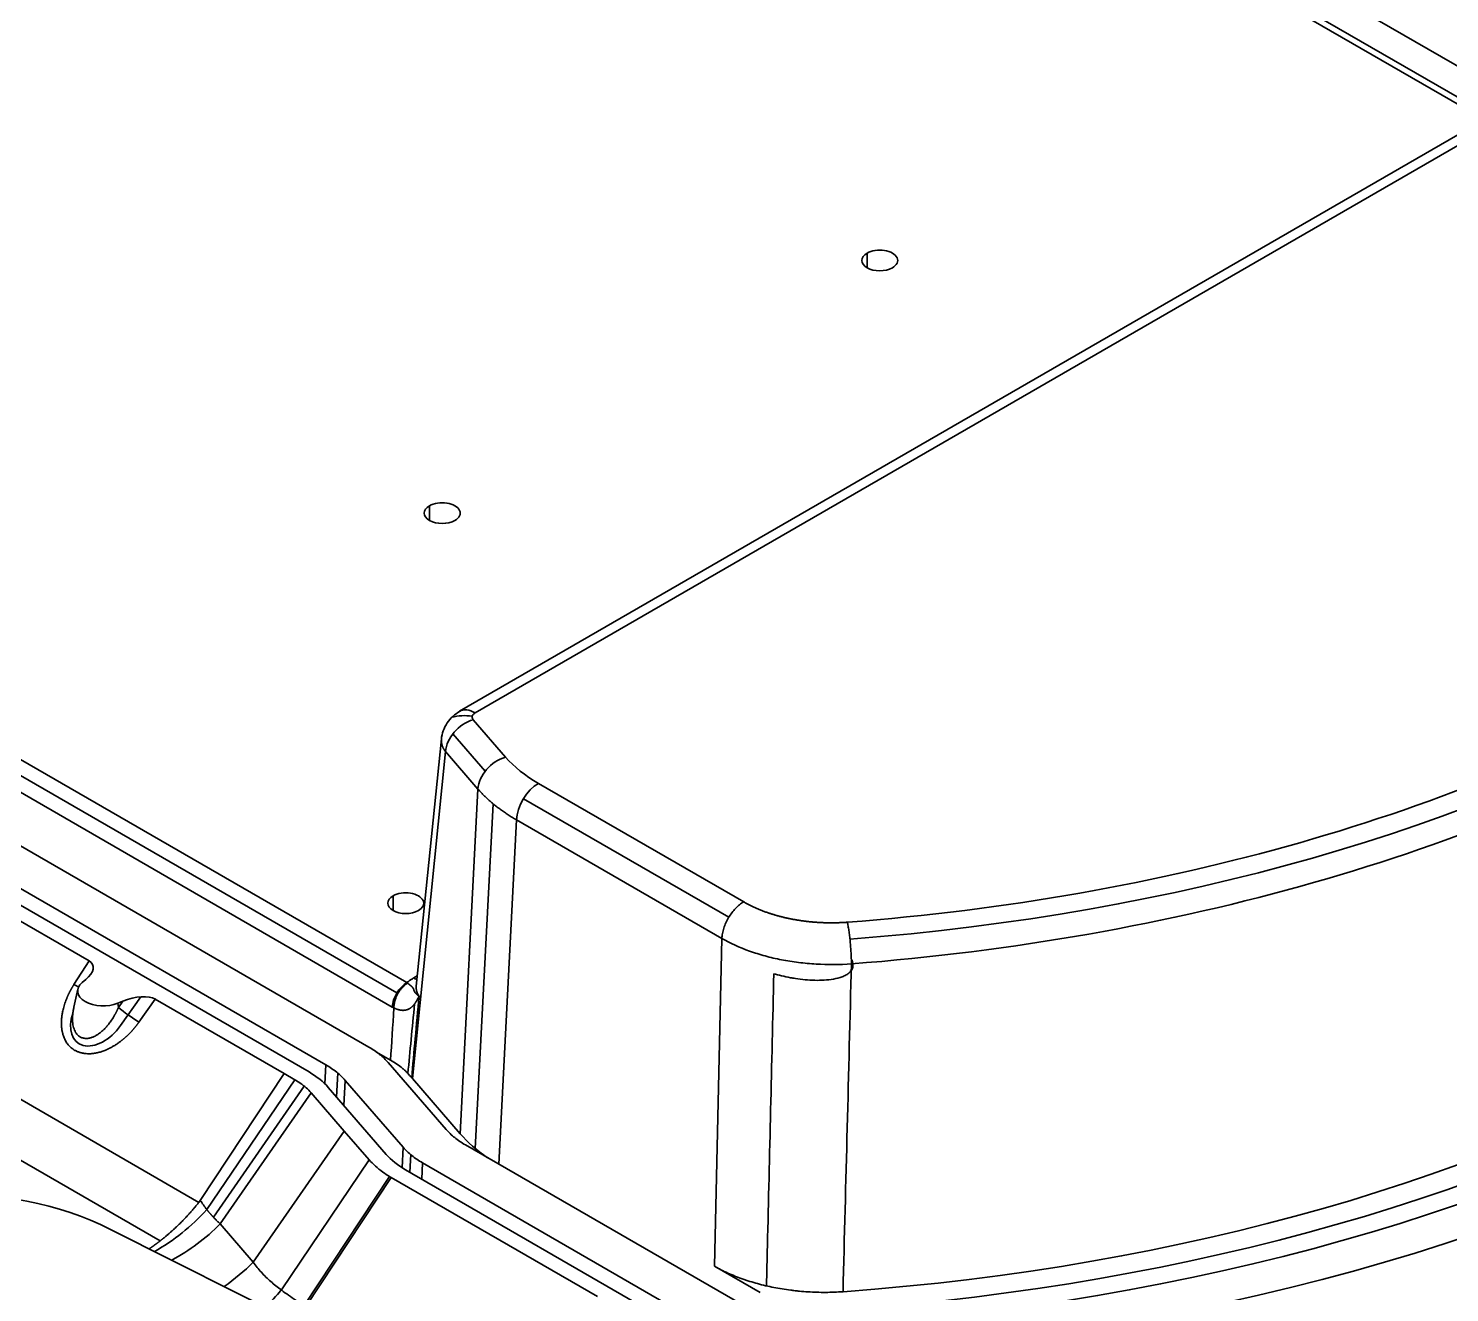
# Model space of a CAD drawing. Header units: millimetres. Extents: x 256 to 2096, y 1004 to 2403.
# Drawn here: x 1720.6 to 1859.1, y 2087.8 to 2211 of the extents above; entities that cross this region are included whole.
import ezdxf

# ---------------------------------------------------------------- set-up
doc = ezdxf.new("R2010")
doc.units = ezdxf.units.MM
doc.layers.add('1', color=7, linetype='Continuous', true_color=0xffffff)

msp = doc.modelspace()

# ---------------------------------------------------------------- linework, layer by layer
at = {"layer": '1', "color": 7, "linetype": 'Continuous', "lineweight": 35}
for p, q in [((1862.485, 2202.104), (1722.201, 2283.097)), ((1863.074, 2202.444), (1723.206, 2283.197)), ((1730.159, 2282.206), (1865.691, 2203.957)), ((1885.372, 2215.318), (1762.62, 2144.447)), ((1886.88, 2215.169), (1764.127, 2144.297)), ((1596.868, 2210.736), (1757.474, 2118.01)), ((1756.055, 2115.636), (1595.449, 2208.361)), ((1756.506, 2117.012), (1602.939, 2205.674)), ((1592.594, 2204.79), (1753.775, 2111.733)), ((1749.592, 2109.995), (1590.736, 2201.711)), ((1589.546, 2200.757), (1747.941, 2109.307)), ((1802.323, 2187.666), (1802.323, 2189.095)), ((1580.639, 2186.992), (1737.2, 2096.602)), ((1733.437, 2092.855), (1603.522, 2167.862)), ((1759.684, 2163.048), (1759.684, 2164.478)), ((1767.094, 2139.987), (1763.942, 2143.627)), ((1760.837, 2141.777), (1758.39, 2117.66)), ((1761.942, 2142.243), (1765.097, 2138.6)), ((1758.014, 2108.658), (1761.247, 2140.518)), ((1764.402, 2136.875), (1761.247, 2140.518)), ((1770.293, 2137.424), (1790.3, 2125.873)), ((1764.402, 2136.875), (1762.668, 2103.284)), ((1768.839, 2135.928), (1788.848, 2124.376)), ((1764.138, 2101.853), (1765.872, 2135.447)), ((1766.431, 2100.323), (1768.162, 2133.863)), ((1788.171, 2122.311), (1768.162, 2133.863)), ((1726.509, 2120.125), (1711.405, 2128.846)), ((1756.127, 2125.033), (1756.127, 2126.462)), ((1788.171, 2122.311), (1787.462, 2090.374)), ((1726.509, 2120.125), (1725.027, 2117.816)), ((1726.18, 2118.304), (1725.837, 2118.022)), ((1758.139, 2118.467), (1758.493, 2118.672)), ((1725.405, 2117.374), (1725.024, 2115.622)), ((1731.564, 2116.626), (1729.574, 2113.825)), ((1731.367, 2114.155), (1732.962, 2116.399)), ((1745.512, 2109.154), (1732.962, 2116.399)), ((1729.319, 2116.011), (1729.809, 2116.209)), ((1729.319, 2116.011), (1729.367, 2115.587)), ((1729.367, 2115.587), (1729.809, 2116.209)), ((1755.892, 2110.458), (1754.527, 2111.246)), ((1749.497, 2108.142), (1749.592, 2109.995)), ((1755.652, 2110.228), (1761.302, 2103.704)), ((1737.339, 2096.793), (1745.512, 2109.154)), ((1737.974, 2095.901), (1746.547, 2108.556)), ((1745.512, 2109.154), (1746.547, 2108.556)), ((1750.738, 2109.204), (1750.618, 2106.881)), ((1751.472, 2108.489), (1751.346, 2106.04)), ((1757.122, 2101.965), (1751.472, 2108.489)), ((1758.014, 2108.658), (1762.668, 2103.284)), ((1747.477, 2107.92), (1738.633, 2095.147)), ((1739.282, 2094.499), (1748.146, 2107.275)), ((1751.371, 2103.551), (1748.146, 2107.275)), ((1749.82, 2107.801), (1755.47, 2101.278)), ((1742.508, 2090.773), (1751.371, 2103.551)), ((1751.371, 2103.551), (1753.795, 2100.752)), ((1757.019, 2099.974), (1757.122, 2101.965)), ((1757.768, 2099.53), (1757.857, 2101.25)), ((1763.182, 2102.198), (1790.922, 2086.183)), ((1745.242, 2088.063), (1753.795, 2100.752)), ((1757.35, 2099.772), (1784.673, 2083.997)), ((1759.002, 2100.459), (1758.92, 2098.866)), ((1789.044, 2083.114), (1759.002, 2100.459)), ((1747.479, 2086.564), (1755.794, 2099.116)), ((1747.642, 2086.47), (1755.956, 2099.021)), ((1776.05, 2087.42), (1755.956, 2099.021)), ((1739.282, 2094.499), (1742.508, 2090.773)), ((1728.544, 2093.993), (1753.298, 2081.57)), ((1787.462, 2090.374), (1791.898, 2087.812))]:
    msp.add_line(p, q, dxfattribs=at)
for centre, major_axis, ratio, start_param, end_param in [((1781.713, 2205.015), (-144.599, 0), 0.5773503, 1.702176, 2.9952849), ((1803.56, 2188.381), (1.75, 0), 0.5773503, 2.3561945, 5.4977871), ((1803.56, 2188.381), (1.75, 0), 0.5773503, 5.4977871, 8.6393798), ((1760.922, 2163.763), (1.75, 0), 0.5773503, 5.4977871, 8.6393798), ((1760.922, 2163.763), (1.75, 0), 0.5773503, 2.3561945, 5.4977871), ((1781.713, 2171.946), (157.508, 0), 0.5773503, 4.8103841, 6.1851902), ((1781.713, 2171.946), (-152.423, 0), 0.5773503, 1.6855653, 3.0268237), ((1781.713, 2171.946), (-146.722, 0), 0.5773503, 1.6956304, 3.0167586), ((1781.713, 2171.946), (149.737, 0), 0.5773503, 4.8364133, 6.159161), ((1781.713, 2165.628), (157.914, 0), 0.5773503, 4.8091336, 6.1864407), ((1781.713, 2205.015), (141.738, 0), 0.5773503, 4.8446459, 5.4977871), ((1763.616, 2141.541), (-3.646, 0.614), 0.6606245, 4.7602405, 5.3198664), ((1764.127, 2141.836), (-1.508, 2.611), 0.5773503, 5.4977871, 6.2842663), ((1763.94, 2141.167), (2.279, 1.974), 0.7302967, 1.0068576, 2.5252901), ((1781.713, 2202.683), (144.749, 0), 0.5773503, 4.8446459, 5.4977871), ((1767.095, 2137.524), (-2.279, -1.974), 0.7302967, 4.1484465, 5.6668839), ((1770.291, 2134.964), (1.508, 2.611), 0.5773503, 0.7853983, 2.3038357), ((1757.365, 2125.748), (1.75, 0), 0.5773503, 2.3561945, 5.4977871), ((1757.365, 2125.748), (1.75, 0), 0.5773503, 5.4977871, 8.6393798), ((1724.264, 2118.769), (2.614, 0.946), 0.4857165, 5.3452015, 6.6714472), ((1724.156, 2118.6), (1.683, -1.081), 0.1160578, 5.3288633, 5.6920283), ((1727.885, 2117.194), (-2.5, 0), 0.5773503, 5.67232, 8.4648468), ((1757.474, 2116.369), (-1.005, -1.741), 0.5773503, 3.9269908, 5.4454272), ((1758.139, 2120.108), (1.005, -1.741), 0.5773503, 5.4977871, 5.7237471), ((1730.613, 2115.103), (2.712, 0.885), 0.4612167, 0.3926843, 1.71893), ((1727.601, 2115.104), (2.211, 2.952), 0.6366591, 2.0421857, 4.7553876), ((1730.497, 2114.939), (-1.63, 1.159), 0.0829077, 0.8657036, 2.1919492), ((1771.107, 2203.171), (15.085, 122.532), 0.0245714, 2.3659557, 2.4483096), ((1746.653, 2107.627), (10.059, 0.012), 0.5770923, 0.6231887, 0.7834711), ((1746.653, 2107.627), (10.059, 0.012), 0.5770923, 0.4625358, 0.6231887), ((1742.473, 2105.888), (10.059, 0.012), 0.5770923, 0.6231887, 0.7838416), ((1742.473, 2105.888), (10.059, 0.012), 0.5770923, 0.4625358, 0.6231887), ((1770.301, 2106.305), (10.059, 0.012), 0.5770923, 3.6041285, 3.7647813), ((1770.301, 2106.305), (10.059, 0.012), 0.5770923, 3.7647813, 3.9254342), ((1780.667, 2108.485), (20.119, 0.023), 0.5770923, 3.6041285, 3.8456299), ((1766.121, 2104.566), (10.059, 0.012), 0.5770923, 3.6041285, 3.7647813), ((1766.121, 2104.566), (10.059, 0.012), 0.5770923, 3.7647813, 3.9254342), ((1712.428, 2082.662), (-25.001, 0.045), 0.59385, 4.0129521, 5.4857851), ((1730.063, 2102.769), (10.341, 10.866), 0.698072, 4.3017118, 4.7442695), ((1731.022, 2101.766), (11.339, 9.82), 0.7302967, 4.4153648, 4.8116493), ((1734.248, 2098.04), (11.339, 9.82), 0.7302967, 4.5649067, 4.8116493), ((1737.701, 2094.69), (9.549, 11.568), 0.6690775, 4.5387883, 4.6917126)]:
    msp.add_ellipse(centre, major_axis=major_axis, ratio=ratio, start_param=start_param, end_param=end_param, dxfattribs=at)
for points, degree, knots in [([(1762.618, 2144.446), (1762.377, 2144.305), (1761.931, 2143.974), (1761.374, 2143.319), (1760.988, 2142.552), (1760.867, 2142.009), (1760.84, 2141.726)], 3, [0, 0, 0, 0, 0.2387645, 0.4873328, 0.7424184, 1, 1, 1, 1]), ([(1788.171, 2122.311), (1788.178, 2122.471), (1788.198, 2122.637), (1788.262, 2122.977), (1788.307, 2123.15), (1788.42, 2123.499), (1788.488, 2123.673), (1788.645, 2124.017), (1788.734, 2124.186), (1788.93, 2124.514), (1789.037, 2124.672), (1789.264, 2124.971), (1789.384, 2125.112), (1789.635, 2125.372), (1789.765, 2125.491), (1790.03, 2125.703), (1790.165, 2125.796), (1790.3, 2125.873)], 3, [0, 0, 0, 0, 0.125, 0.125, 0.25, 0.25, 0.375, 0.375, 0.5, 0.5, 0.625, 0.625, 0.75, 0.75, 0.875, 0.875, 1, 1, 1, 1]), ([(1790.3, 2125.873), (1791.458, 2125.214), (1792.816, 2124.766), (1793.839, 2124.428), (1796.285, 2123.952), (1797.651, 2123.873), (1799.006, 2123.795), (1800.404, 2123.898)], 2, [0, 0, 0, 0.2857143, 0.2857143, 0.5, 0.75, 0.75, 1, 1, 1]), ([(1800.404, 2123.898), (1800.429, 2123.788), (1800.454, 2123.664), (1800.504, 2123.391), (1800.528, 2123.242), (1800.575, 2122.924), (1800.597, 2122.755), (1800.639, 2122.403), (1800.659, 2122.22), (1800.696, 2121.847), (1800.712, 2121.657), (1800.742, 2121.277), (1800.754, 2121.087), (1800.775, 2120.712), (1800.784, 2120.528), (1800.796, 2120.174), (1800.8, 2120.003), (1800.801, 2119.842)], 3, [0, 0, 0, 0, 0.125, 0.125, 0.25, 0.25, 0.375, 0.375, 0.5, 0.5, 0.625, 0.625, 0.75, 0.75, 0.875, 0.875, 1, 1, 1, 1]), ([(1788.171, 2122.311), (1788.989, 2121.844), (1790.358, 2121.226), (1792.384, 2120.593), (1793.981, 2120.221), (1795.644, 2119.957), (1797.926, 2119.749), (1799.665, 2119.759), (1800.801, 2119.842)], 3, [0, 0, 0, 0, 0.2499999, 0.3749999, 0.4999999, 0.6249999, 0.7499999, 1, 1, 1, 1]), ([(1793.24, 2118.877), (1793.658, 2118.746), (1794.275, 2118.602), (1795.028, 2118.465), (1795.186, 2118.439), (1795.661, 2118.365), (1795.977, 2118.326), (1796.919, 2118.237), (1797.542, 2118.216), (1798.465, 2118.271), (1798.767, 2118.303), (1799.352, 2118.408), (1799.635, 2118.48), (1800.037, 2118.634), (1800.167, 2118.694), (1800.406, 2118.831), (1800.517, 2118.909), (1800.714, 2119.093), (1800.798, 2119.198), (1800.918, 2119.436), (1800.952, 2119.568), (1800.955, 2119.777), (1800.948, 2119.85), (1800.919, 2119.993), (1800.898, 2120.065), (1800.847, 2120.193), (1800.821, 2120.248), (1800.791, 2120.303)], 3, [0, 0, 0, 0, 0.1856418, 0.1856418, 0.2353113, 0.2353113, 0.3346504, 0.3346504, 0.5333285, 0.5333285, 0.6326675, 0.6326675, 0.7320066, 0.7320066, 0.7816761, 0.7816761, 0.8313456, 0.8313456, 0.8810152, 0.8810152, 0.9306847, 0.9306847, 0.9555195, 0.9555195, 0.9803542, 0.9803542, 1, 1, 1, 1]), ([(1725.027, 2117.816), (1725.019, 2117.804), (1725.003, 2117.779), (1724.979, 2117.741), (1724.955, 2117.703), (1724.931, 2117.664), (1724.907, 2117.624), (1724.882, 2117.584), (1724.858, 2117.543), (1724.834, 2117.502), (1724.809, 2117.46), (1724.785, 2117.417), (1724.76, 2117.374), (1724.735, 2117.33), (1724.711, 2117.285), (1724.686, 2117.24), (1724.662, 2117.194), (1724.637, 2117.148), (1724.613, 2117.101), (1724.588, 2117.053), (1724.564, 2117.004), (1724.539, 2116.955), (1724.515, 2116.906), (1724.491, 2116.855), (1724.467, 2116.804), (1724.443, 2116.752), (1724.419, 2116.7), (1724.396, 2116.647), (1724.373, 2116.593), (1724.319, 2116.467), (1724.24, 2116.27), (1724.145, 2116.005), (1724.064, 2115.75), (1723.997, 2115.504), (1723.943, 2115.28), (1723.902, 2115.076), (1723.87, 2114.889), (1723.844, 2114.707), (1723.825, 2114.53), (1723.813, 2114.358), (1723.806, 2114.191), (1723.805, 2114.03), (1723.81, 2113.874), (1723.82, 2113.723), (1723.834, 2113.578), (1723.852, 2113.439), (1723.875, 2113.306), (1723.901, 2113.178), (1723.94, 2113.019), (1723.996, 2112.831), (1724.078, 2112.616), (1724.174, 2112.41), (1724.286, 2112.216), (1724.409, 2112.038), (1724.546, 2111.874), (1724.694, 2111.725), (1724.835, 2111.606), (1724.961, 2111.514), (1725.067, 2111.445), (1725.177, 2111.383), (1725.29, 2111.326), (1725.406, 2111.276), (1725.524, 2111.231), (1725.653, 2111.191), (1725.794, 2111.154), (1725.949, 2111.123), (1726.13, 2111.097), (1726.345, 2111.08), (1726.623, 2111.078), (1726.946, 2111.105), (1727.306, 2111.171), (1727.607, 2111.252), (1727.848, 2111.332), (1728.03, 2111.4), (1728.216, 2111.478), (1728.405, 2111.564), (1728.622, 2111.674), (1728.869, 2111.811), (1729.145, 2111.983), (1729.426, 2112.176), (1729.634, 2112.333), (1729.771, 2112.443), (1729.837, 2112.497), (1729.902, 2112.551), (1729.966, 2112.607), (1730.03, 2112.663), (1730.093, 2112.719), (1730.156, 2112.776), (1730.218, 2112.834), (1730.279, 2112.892), (1730.34, 2112.951), (1730.4, 2113.01), (1730.459, 2113.07), (1730.518, 2113.13), (1730.576, 2113.191), (1730.633, 2113.252), (1730.69, 2113.314), (1730.746, 2113.376), (1730.802, 2113.439), (1730.856, 2113.502), (1730.91, 2113.566), (1730.964, 2113.629), (1731.017, 2113.694), (1731.069, 2113.759), (1731.12, 2113.824), (1731.171, 2113.889), (1731.221, 2113.955), (1731.271, 2114.021), (1731.319, 2114.088), (1731.351, 2114.133), (1731.367, 2114.155)], 3, [0, 0, 0, 0, 0.0028216, 0.0056816, 0.0085801, 0.0115169, 0.0144922, 0.017506, 0.0205581, 0.0236487, 0.0267778, 0.0299453, 0.0331513, 0.0363957, 0.0396786, 0.0429999, 0.0463598, 0.0497581, 0.0531949, 0.0566702, 0.060184, 0.0637363, 0.0673271, 0.0709565, 0.0746244, 0.0783309, 0.0820759, 0.0858595, 0.0896818, 0.0935426, 0.1128534, 0.1314028, 0.1491894, 0.1662147, 0.1824826, 0.1956897, 0.2086007, 0.2212165, 0.2335322, 0.2455442, 0.2572513, 0.268654, 0.2797539, 0.2905539, 0.3010572, 0.3112627, 0.3211632, 0.3307536, 0.3400313, 0.3574795, 0.3748593, 0.3921994, 0.4094831, 0.4267522, 0.4428331, 0.4594404, 0.4761978, 0.4861776, 0.4961023, 0.5059665, 0.5157651, 0.5254937, 0.5351485, 0.5447287, 0.5564266, 0.568259, 0.5802287, 0.5971021, 0.6156058, 0.6405952, 0.6659967, 0.6918258, 0.7045142, 0.7175505, 0.7309389, 0.7446809, 0.7587744, 0.7789915, 0.8000816, 0.8220469, 0.8448849, 0.8503331, 0.8557736, 0.8612062, 0.8666312, 0.8720485, 0.8774582, 0.8828604, 0.8882553, 0.8936429, 0.8990234, 0.9043968, 0.9097633, 0.9151228, 0.9204755, 0.9258213, 0.9311605, 0.9364931, 0.9418192, 0.947139, 0.9524525, 0.9577598, 0.963061, 0.9683561, 0.9736452, 0.9789282, 0.9842052, 0.9894762, 0.9947411, 1, 1, 1, 1]), ([(1757.541, 2117.959), (1757.545, 2117.956), (1757.553, 2117.95), (1757.564, 2117.942), (1757.576, 2117.933), (1757.587, 2117.925), (1757.598, 2117.916), (1757.609, 2117.908), (1757.62, 2117.9), (1757.631, 2117.892), (1757.642, 2117.884), (1757.652, 2117.876), (1757.663, 2117.868), (1757.673, 2117.86), (1757.683, 2117.852), (1757.693, 2117.844), (1757.703, 2117.836), (1757.713, 2117.828), (1757.723, 2117.821), (1757.732, 2117.813), (1757.742, 2117.806), (1757.751, 2117.798), (1757.76, 2117.791), (1757.769, 2117.783), (1757.778, 2117.776), (1757.787, 2117.769), (1757.796, 2117.762), (1757.804, 2117.755), (1757.813, 2117.748), (1757.821, 2117.741), (1757.829, 2117.734), (1757.837, 2117.727), (1757.845, 2117.72), (1757.853, 2117.714), (1757.861, 2117.707), (1757.868, 2117.7), (1757.876, 2117.694), (1757.883, 2117.687), (1757.89, 2117.681), (1757.897, 2117.675), (1757.904, 2117.669), (1757.911, 2117.662), (1757.918, 2117.656), (1757.925, 2117.65), (1757.931, 2117.644), (1757.937, 2117.638), (1757.944, 2117.632), (1757.95, 2117.626), (1757.956, 2117.621), (1757.962, 2117.615), (1757.968, 2117.609), (1757.973, 2117.603), (1757.979, 2117.598), (1757.984, 2117.592), (1757.99, 2117.587), (1757.995, 2117.581), (1758, 2117.576), (1758.005, 2117.571), (1758.01, 2117.565), (1758.015, 2117.56), (1758.02, 2117.555), (1758.024, 2117.549), (1758.029, 2117.544), (1758.033, 2117.539), (1758.038, 2117.534), (1758.042, 2117.529), (1758.046, 2117.524), (1758.05, 2117.518), (1758.054, 2117.513), (1758.058, 2117.508), (1758.062, 2117.503), (1758.065, 2117.498), (1758.069, 2117.493), (1758.072, 2117.488), (1758.076, 2117.483), (1758.079, 2117.478), (1758.082, 2117.473), (1758.086, 2117.468), (1758.089, 2117.464), (1758.092, 2117.459), (1758.095, 2117.454), (1758.098, 2117.449), (1758.1, 2117.444), (1758.103, 2117.439), (1758.106, 2117.434), (1758.108, 2117.429), (1758.111, 2117.424), (1758.114, 2117.418), (1758.116, 2117.413), (1758.118, 2117.408), (1758.121, 2117.403), (1758.123, 2117.398), (1758.125, 2117.393), (1758.127, 2117.388), (1758.129, 2117.382), (1758.132, 2117.377), (1758.134, 2117.372), (1758.136, 2117.366), (1758.138, 2117.359), (1758.141, 2117.351), (1758.144, 2117.343), (1758.147, 2117.334), (1758.15, 2117.326), (1758.153, 2117.317), (1758.155, 2117.308), (1758.158, 2117.299), (1758.161, 2117.29), (1758.164, 2117.28), (1758.168, 2117.271), (1758.171, 2117.261), (1758.175, 2117.251), (1758.178, 2117.241), (1758.182, 2117.23), (1758.186, 2117.22), (1758.19, 2117.209), (1758.195, 2117.198), (1758.199, 2117.187), (1758.204, 2117.176), (1758.209, 2117.165), (1758.215, 2117.153), (1758.221, 2117.141), (1758.227, 2117.129), (1758.234, 2117.117), (1758.24, 2117.105), (1758.248, 2117.093), (1758.255, 2117.08), (1758.264, 2117.067), (1758.272, 2117.054), (1758.281, 2117.041), (1758.291, 2117.028), (1758.301, 2117.015), (1758.312, 2117.001), (1758.323, 2116.987), (1758.335, 2116.973), (1758.348, 2116.959), (1758.361, 2116.945), (1758.375, 2116.93), (1758.39, 2116.915), (1758.406, 2116.901), (1758.422, 2116.886), (1758.439, 2116.87), (1758.457, 2116.855), (1758.476, 2116.839), (1758.496, 2116.823), (1758.517, 2116.808), (1758.539, 2116.791), (1758.562, 2116.775), (1758.586, 2116.759), (1758.611, 2116.742), (1758.637, 2116.725), (1758.656, 2116.714), (1758.665, 2116.708)], 3, [0, 0, 0, 0, 0.0037347, 0.0074845, 0.0112495, 0.0150298, 0.0188255, 0.0226367, 0.0264636, 0.0303062, 0.0341645, 0.0380387, 0.0419287, 0.0458347, 0.0497566, 0.0536944, 0.0576483, 0.0616182, 0.065604, 0.0696059, 0.0736237, 0.0776575, 0.0817072, 0.0857728, 0.0898543, 0.0939516, 0.0980648, 0.1021937, 0.1063383, 0.1104986, 0.1146744, 0.1188658, 0.1230727, 0.127295, 0.1315327, 0.1357857, 0.1400539, 0.1443373, 0.1486358, 0.1529493, 0.1572778, 0.1616213, 0.1659795, 0.1703526, 0.1747403, 0.1791427, 0.1835597, 0.1879912, 0.1924373, 0.1968977, 0.2013725, 0.2058615, 0.2103649, 0.2148825, 0.2194142, 0.22396, 0.2285199, 0.2330939, 0.2376819, 0.2422838, 0.2468997, 0.2515295, 0.2561732, 0.2608308, 0.2655023, 0.2701876, 0.2748867, 0.2795997, 0.2843266, 0.2890672, 0.2938217, 0.2985901, 0.3033723, 0.3081685, 0.3129785, 0.3178025, 0.3226404, 0.3274923, 0.3323582, 0.3372383, 0.3421324, 0.3470407, 0.3519632, 0.3568999, 0.361851, 0.3668165, 0.3717964, 0.3767909, 0.3817999, 0.3868237, 0.3918622, 0.3969155, 0.4019837, 0.407067, 0.4121654, 0.4172789, 0.4224078, 0.4275521, 0.4349488, 0.4424776, 0.4501382, 0.4579302, 0.4658532, 0.4739069, 0.4820909, 0.4904049, 0.4988487, 0.5074218, 0.516124, 0.524955, 0.5339146, 0.5430025, 0.5522185, 0.5615624, 0.5710342, 0.5806337, 0.5903607, 0.6002154, 0.6101976, 0.6203074, 0.6305448, 0.6409101, 0.6514034, 0.6620248, 0.6727747, 0.6836534, 0.6946614, 0.7057989, 0.7170666, 0.7284651, 0.7399949, 0.7516569, 0.7634518, 0.7753805, 0.787444, 0.7996433, 0.8119797, 0.8244543, 0.8370686, 0.849824, 0.8627221, 0.8757647, 0.8889535, 0.9022905, 0.915778, 0.9294181, 0.9432133, 0.9571663, 0.9712797, 0.9855565, 1, 1, 1, 1]), ([(1793.24, 2118.877), (1793.032, 2110.037), (1792.824, 2101.197), (1792.584, 2091.061), (1792.553, 2089.763), (1792.522, 2088.466)], 3, [0, 0, 0, 0, 0.8720125, 0.8720125, 1, 1, 1, 1]), ([(1758.665, 2116.708), (1758.661, 2116.698), (1758.652, 2116.678), (1758.638, 2116.648), (1758.624, 2116.618), (1758.61, 2116.589), (1758.596, 2116.56), (1758.582, 2116.531), (1758.568, 2116.502), (1758.554, 2116.474), (1758.539, 2116.446), (1758.524, 2116.418), (1758.51, 2116.39), (1758.495, 2116.363), (1758.48, 2116.336), (1758.465, 2116.309), (1758.449, 2116.282), (1758.434, 2116.256), (1758.418, 2116.23), (1758.403, 2116.204), (1758.387, 2116.178), (1758.371, 2116.153), (1758.355, 2116.128), (1758.338, 2116.103), (1758.322, 2116.078), (1758.305, 2116.053), (1758.289, 2116.029), (1758.272, 2116.005), (1758.255, 2115.982), (1758.238, 2115.958), (1758.212, 2115.923), (1758.177, 2115.879), (1758.134, 2115.825), (1758.089, 2115.775), (1758.045, 2115.727), (1758, 2115.682), (1757.954, 2115.64), (1757.908, 2115.601), (1757.862, 2115.564), (1757.815, 2115.53), (1757.768, 2115.499), (1757.72, 2115.471), (1757.679, 2115.449), (1757.644, 2115.432), (1757.616, 2115.42), (1757.588, 2115.408), (1757.56, 2115.396), (1757.532, 2115.386), (1757.503, 2115.376), (1757.475, 2115.367), (1757.446, 2115.358), (1757.417, 2115.35), (1757.387, 2115.343), (1757.358, 2115.337), (1757.328, 2115.331), (1757.299, 2115.327), (1757.269, 2115.322), (1757.239, 2115.319), (1757.208, 2115.316), (1757.178, 2115.314), (1757.147, 2115.312), (1757.116, 2115.312), (1757.085, 2115.312), (1757.054, 2115.312), (1757.023, 2115.314), (1756.991, 2115.316), (1756.959, 2115.318), (1756.927, 2115.322), (1756.895, 2115.326), (1756.863, 2115.331), (1756.83, 2115.336), (1756.798, 2115.342), (1756.765, 2115.349), (1756.731, 2115.357), (1756.698, 2115.365), (1756.665, 2115.374), (1756.631, 2115.383), (1756.597, 2115.394), (1756.563, 2115.404), (1756.529, 2115.416), (1756.494, 2115.428), (1756.459, 2115.441), (1756.425, 2115.455), (1756.389, 2115.469), (1756.354, 2115.484), (1756.319, 2115.5), (1756.283, 2115.516), (1756.247, 2115.533), (1756.223, 2115.545), (1756.211, 2115.551)], 3, [0, 0, 0, 0, 0.010547, 0.0210722, 0.0315759, 0.0420584, 0.0525198, 0.0629603, 0.0733802, 0.0837797, 0.0941589, 0.1045182, 0.1148578, 0.1251778, 0.1354785, 0.1457601, 0.1560228, 0.1662668, 0.1764924, 0.1866998, 0.1968892, 0.2070607, 0.2172147, 0.2273513, 0.2374708, 0.2475734, 0.2576593, 0.2677286, 0.2777817, 0.2878187, 0.2978399, 0.32249, 0.3466413, 0.3703018, 0.3934802, 0.416185, 0.4384254, 0.4602107, 0.4815504, 0.5024545, 0.5229335, 0.542998, 0.5626593, 0.5737307, 0.5847041, 0.5955813, 0.6063638, 0.6170534, 0.6276516, 0.6381602, 0.648581, 0.6589158, 0.6691663, 0.6793344, 0.6894221, 0.6994311, 0.7093635, 0.7192212, 0.7290062, 0.7387206, 0.7483664, 0.7579458, 0.7674609, 0.7769138, 0.7863068, 0.7956421, 0.804922, 0.8141488, 0.8233248, 0.8324523, 0.8415339, 0.8505718, 0.8595685, 0.8685266, 0.8774484, 0.8863366, 0.8951937, 0.9040222, 0.9128247, 0.9216039, 0.9303623, 0.9391025, 0.9478273, 0.9565393, 0.9652411, 0.9739354, 0.9826248, 0.9913122, 1, 1, 1, 1]), ([(1725.021, 2115.611), (1725.011, 2115.563), (1724.99, 2115.463), (1724.963, 2115.313), (1724.94, 2115.163), (1724.922, 2115.017), (1724.908, 2114.875), (1724.898, 2114.737), (1724.892, 2114.604), (1724.891, 2114.475), (1724.893, 2114.351), (1724.899, 2114.232), (1724.908, 2114.117), (1724.921, 2114.007), (1724.946, 2113.841), (1724.994, 2113.628), (1725.081, 2113.381), (1725.191, 2113.165), (1725.322, 2112.981), (1725.461, 2112.842), (1725.601, 2112.741), (1725.738, 2112.669), (1725.884, 2112.617), (1726.041, 2112.584), (1726.206, 2112.572), (1726.38, 2112.58), (1726.54, 2112.606), (1726.685, 2112.644), (1726.815, 2112.687), (1726.949, 2112.741), (1727.086, 2112.807), (1727.227, 2112.884), (1727.369, 2112.973), (1727.514, 2113.074), (1727.675, 2113.199), (1727.854, 2113.354), (1728.05, 2113.545), (1728.25, 2113.763), (1728.424, 2113.975), (1728.576, 2114.178), (1728.71, 2114.369), (1728.851, 2114.587), (1728.957, 2114.766), (1729.028, 2114.894), (1729.065, 2114.962), (1729.102, 2115.03), (1729.137, 2115.098), (1729.172, 2115.167), (1729.207, 2115.236), (1729.24, 2115.306), (1729.273, 2115.376), (1729.305, 2115.446), (1729.336, 2115.516), (1729.357, 2115.564), (1729.367, 2115.587)], 3, [0, 0, 0, 0, 0.0166436, 0.03422, 0.0513324, 0.0679815, 0.0841681, 0.0998933, 0.1151587, 0.1299662, 0.1443183, 0.1582177, 0.1716681, 0.1846735, 0.1972388, 0.2312362, 0.2634407, 0.2940604, 0.3233404, 0.3515643, 0.3724387, 0.3934514, 0.414749, 0.4364714, 0.4587499, 0.4817053, 0.5054476, 0.5221755, 0.5395962, 0.5577346, 0.5766119, 0.5962463, 0.6166533, 0.6378461, 0.659836, 0.6895357, 0.7215208, 0.7557828, 0.792308, 0.8161051, 0.8427512, 0.8722128, 0.9044525, 0.9131817, 0.9219022, 0.930614, 0.9393171, 0.9480116, 0.9566976, 0.965375, 0.9740439, 0.9827043, 0.9913564, 1, 1, 1, 1]), ([(1757.945, 2108.742), (1757.82, 2108.902), (1757.683, 2109.058), (1757.46, 2109.286), (1757.382, 2109.362), (1757.221, 2109.51), (1757.138, 2109.583), (1756.88, 2109.799), (1756.514, 2110.076), (1756.107, 2110.334), (1755.892, 2110.458)], 3, [0, 0, 0, 0, 0.25, 0.25, 0.375, 0.375, 0.5, 0.5, 0.75, 1, 1, 1, 1]), ([(1746.547, 2108.556), (1746.73, 2108.45), (1747.347, 2108.061), (1747.853, 2107.614), (1748.146, 2107.275)], 3, [0, 0, 0, 0, 0.2837162, 1, 1, 1, 1]), ([(1753.795, 2100.752), (1754.162, 2100.328), (1754.794, 2099.76), (1755.56, 2099.257), (1755.794, 2099.116)], 3, [0, 0, 0, 0, 0.7082004, 1, 1, 1, 1]), ([(1732.352, 2092.07), (1732.358, 2092.074), (1732.375, 2092.086), (1732.405, 2092.105), (1732.439, 2092.129), (1732.473, 2092.152), (1732.507, 2092.175), (1732.541, 2092.198), (1732.574, 2092.222), (1732.608, 2092.245), (1732.641, 2092.268), (1732.674, 2092.291), (1732.706, 2092.314), (1732.739, 2092.337), (1732.771, 2092.36), (1732.803, 2092.382), (1732.834, 2092.405), (1732.866, 2092.428), (1732.897, 2092.45), (1732.928, 2092.473), (1732.959, 2092.495), (1732.99, 2092.518), (1733.02, 2092.54), (1733.05, 2092.562), (1733.08, 2092.584), (1733.11, 2092.607), (1733.14, 2092.629), (1733.169, 2092.651), (1733.198, 2092.672), (1733.227, 2092.694), (1733.256, 2092.716), (1733.284, 2092.738), (1733.312, 2092.759), (1733.341, 2092.78), (1733.368, 2092.802), (1733.396, 2092.823), (1733.423, 2092.844), (1733.45, 2092.865), (1733.477, 2092.886), (1733.504, 2092.907), (1733.531, 2092.928), (1733.557, 2092.949), (1733.583, 2092.969), (1733.609, 2092.99), (1733.634, 2093.01), (1733.66, 2093.031), (1733.685, 2093.051), (1733.71, 2093.071), (1733.735, 2093.091), (1733.785, 2093.132), (1733.861, 2093.193), (1733.962, 2093.276), (1734.062, 2093.36), (1734.161, 2093.444), (1734.26, 2093.529), (1734.358, 2093.613), (1734.454, 2093.699), (1734.551, 2093.784), (1734.646, 2093.87), (1734.74, 2093.956), (1734.834, 2094.042), (1734.927, 2094.129), (1735.019, 2094.216), (1735.11, 2094.303), (1735.201, 2094.39), (1735.291, 2094.478), (1735.379, 2094.565), (1735.468, 2094.653), (1735.555, 2094.741), (1735.641, 2094.829), (1735.727, 2094.917), (1735.812, 2095.006), (1735.896, 2095.094), (1735.979, 2095.183), (1736.061, 2095.272), (1736.143, 2095.36), (1736.223, 2095.449), (1736.303, 2095.538), (1736.383, 2095.627), (1736.461, 2095.715), (1736.538, 2095.804), (1736.615, 2095.893), (1736.691, 2095.982), (1736.766, 2096.071), (1736.84, 2096.159), (1736.914, 2096.248), (1736.987, 2096.336), (1737.059, 2096.425), (1737.13, 2096.513), (1737.177, 2096.572), (1737.2, 2096.602)], 3, [0, 0, 0, 0, 0.0034758, 0.0100437, 0.0165737, 0.0230656, 0.0295196, 0.0359355, 0.0423135, 0.0486534, 0.0549553, 0.0612192, 0.0674451, 0.073633, 0.0797829, 0.0858948, 0.0919687, 0.0980046, 0.1040025, 0.1099623, 0.1158842, 0.1217681, 0.1276139, 0.1334218, 0.1391916, 0.1449235, 0.1506173, 0.1562731, 0.161891, 0.1674708, 0.1730126, 0.1785164, 0.1839822, 0.18941, 0.1947998, 0.2001516, 0.2054654, 0.2107412, 0.2159789, 0.2211787, 0.2263405, 0.2314642, 0.23655, 0.2415978, 0.2466075, 0.2515792, 0.256513, 0.2614087, 0.2662665, 0.2710862, 0.2910532, 0.3109308, 0.3307188, 0.3504174, 0.3700265, 0.3895461, 0.4089762, 0.4283169, 0.4475681, 0.4667298, 0.4858021, 0.5047849, 0.5236782, 0.5424821, 0.5611966, 0.5798216, 0.5983572, 0.6168033, 0.6351601, 0.6534273, 0.6716052, 0.6896936, 0.7076927, 0.7256023, 0.7434225, 0.7611533, 0.7787947, 0.7963467, 0.8138094, 0.8311826, 0.8484665, 0.865661, 0.8827661, 0.8997818, 0.9167082, 0.9335453, 0.950293, 0.9669513, 0.9835203, 1, 1, 1, 1]), ([(1737.974, 2095.901), (1737.986, 2095.885), (1738.012, 2095.854), (1738.05, 2095.808), (1738.089, 2095.762), (1738.127, 2095.717), (1738.166, 2095.671), (1738.204, 2095.626), (1738.243, 2095.581), (1738.282, 2095.536), (1738.321, 2095.492), (1738.36, 2095.448), (1738.399, 2095.404), (1738.438, 2095.36), (1738.477, 2095.316), (1738.517, 2095.273), (1738.556, 2095.23), (1738.596, 2095.187), (1738.646, 2095.133), (1738.707, 2095.068), (1738.779, 2094.992), (1738.851, 2094.918), (1738.923, 2094.845), (1738.995, 2094.773), (1739.067, 2094.703), (1739.138, 2094.634), (1739.21, 2094.566), (1739.258, 2094.521), (1739.282, 2094.499)], 3, [0, 0, 0, 0, 0.030434, 0.0608639, 0.0912896, 0.1217108, 0.1521275, 0.1825395, 0.2129467, 0.2433488, 0.2737458, 0.3041376, 0.3345237, 0.3649034, 0.395276, 0.4256409, 0.4559974, 0.4863447, 0.5166823, 0.5716865, 0.6263739, 0.6807405, 0.7347823, 0.7884958, 0.8418775, 0.8949241, 0.9476326, 1, 1, 1, 1]), ([(1799.981, 2087.895), (1799.695, 2087.875), (1799.125, 2087.844), (1798.557, 2087.833), (1797.706, 2087.83), (1797.14, 2087.847), (1796.293, 2087.901), (1796.011, 2087.923), (1795.589, 2087.963), (1795.378, 2087.985), (1795.167, 2088.01), (1795.027, 2088.027), (1794.957, 2088.036), (1794.606, 2088.081), (1794.051, 2088.162), (1793.508, 2088.26), (1792.702, 2088.419), (1792.176, 2088.542), (1791.405, 2088.751), (1791.151, 2088.825), (1790.774, 2088.942), (1790.587, 2089.003), (1790.401, 2089.065), (1790.278, 2089.108), (1790.216, 2089.129), (1789.665, 2089.325), (1789.196, 2089.513), (1788.522, 2089.819), (1788.083, 2090.03), (1787.665, 2090.256), (1787.462, 2090.374)], 3, [0, 0, 0, 0, 0.0625, 0.125, 0.125, 0.25, 0.25, 0.3125, 0.3125, 0.34375, 0.359375, 0.359375, 0.375, 0.375, 0.4375, 0.5, 0.5, 0.625, 0.625, 0.6875, 0.6875, 0.71875, 0.734375, 0.734375, 0.75, 0.75, 0.875, 0.875, 0.9375, 1, 1, 1, 1])]:
    msp.add_open_spline(points, degree=degree, knots=knots, dxfattribs=at)
for points in [[(1764.127, 2144.297), (1764.025, 2144.237), (1763.874, 2144.106), (1763.807, 2143.851), (1763.876, 2143.703), (1763.942, 2143.627)], [(1770.293, 2137.424), (1768.999, 2138.172), (1767.913, 2139.042), (1767.094, 2139.987)], [(1799.981, 2087.895), (1800.254, 2098.544), (1800.528, 2109.193), (1800.801, 2119.842)], [(1757.474, 2118.01), (1757.54, 2118.065), (1757.678, 2118.171), (1757.9, 2118.324), (1758.058, 2118.42), (1758.139, 2118.467)], [(1756.608, 2116.953), (1756.574, 2116.973), (1756.541, 2116.993), (1756.508, 2117.015)], [(1757.945, 2108.742), (1758.164, 2111.196), (1758.403, 2113.847), (1758.665, 2116.708)], [(1756.211, 2115.551), (1756.095, 2113.77), (1755.989, 2112.074), (1755.892, 2110.458)], [(1756.055, 2115.636), (1756.107, 2115.606), (1756.159, 2115.577), (1756.211, 2115.551)], [(1749.82, 2107.801), (1749.339, 2108.357), (1748.702, 2108.868), (1747.941, 2109.307)], [(1758.014, 2108.658), (1757.99, 2108.685), (1757.967, 2108.714), (1757.945, 2108.742)], [(1757.35, 2099.772), (1756.589, 2100.211), (1755.952, 2100.722), (1755.47, 2101.278)], [(1755.794, 2099.116), (1755.848, 2099.084), (1755.902, 2099.052), (1755.956, 2099.021)], [(1737.2, 2096.602), (1737.225, 2096.632), (1737.272, 2096.695), (1737.317, 2096.76), (1737.339, 2096.793)], [(1737.339, 2096.793), (1737.441, 2096.649), (1737.65, 2096.355), (1737.864, 2096.054), (1737.974, 2095.901)], [(1742.508, 2090.773), (1742.752, 2090.432), (1743.279, 2089.775), (1744.191, 2088.871), (1744.879, 2088.323), (1745.242, 2088.063)], [(1745.242, 2088.063), (1745.467, 2087.888), (1745.934, 2087.543), (1746.68, 2087.043), (1747.208, 2086.721), (1747.479, 2086.564)]]:
    msp.add_open_spline(points, degree=3, dxfattribs=at)
for points, weights in [([(1760.846, 2141.788), (1760.795, 2141.366), (1760.924, 2140.927), (1761.247, 2140.518)], [0.999999938332, 0.999999937807, 0.999999936982, 0.999999935906]), ([(1764.402, 2136.875), (1765.365, 2135.765), (1766.64, 2134.745), (1768.162, 2133.863)], [1.00000044795, 1.00000044744, 1.00000044744, 1.00000044795]), ([(1756.211, 2115.551), (1756.21, 2116.511), (1756.751, 2117.491), (1757.541, 2117.959)], [0.999999937105, 0.819099983196, 0.819099875625, 0.999999614392]), ([(1757.541, 2117.959), (1757.519, 2117.975), (1757.496, 2117.992), (1757.474, 2118.01)], [0.999999806408, 0.999999805609, 0.999999804831, 0.999999804071]), ([(1758.665, 2116.708), (1758.448, 2117.009), (1758.361, 2117.333), (1758.395, 2117.655)], [0.999999959924, 0.999999960436, 0.999999960836, 0.99999996111])]:
    msp.add_rational_spline(points, weights, degree=3, dxfattribs=at)

doc.saveas('drawing.dxf')
